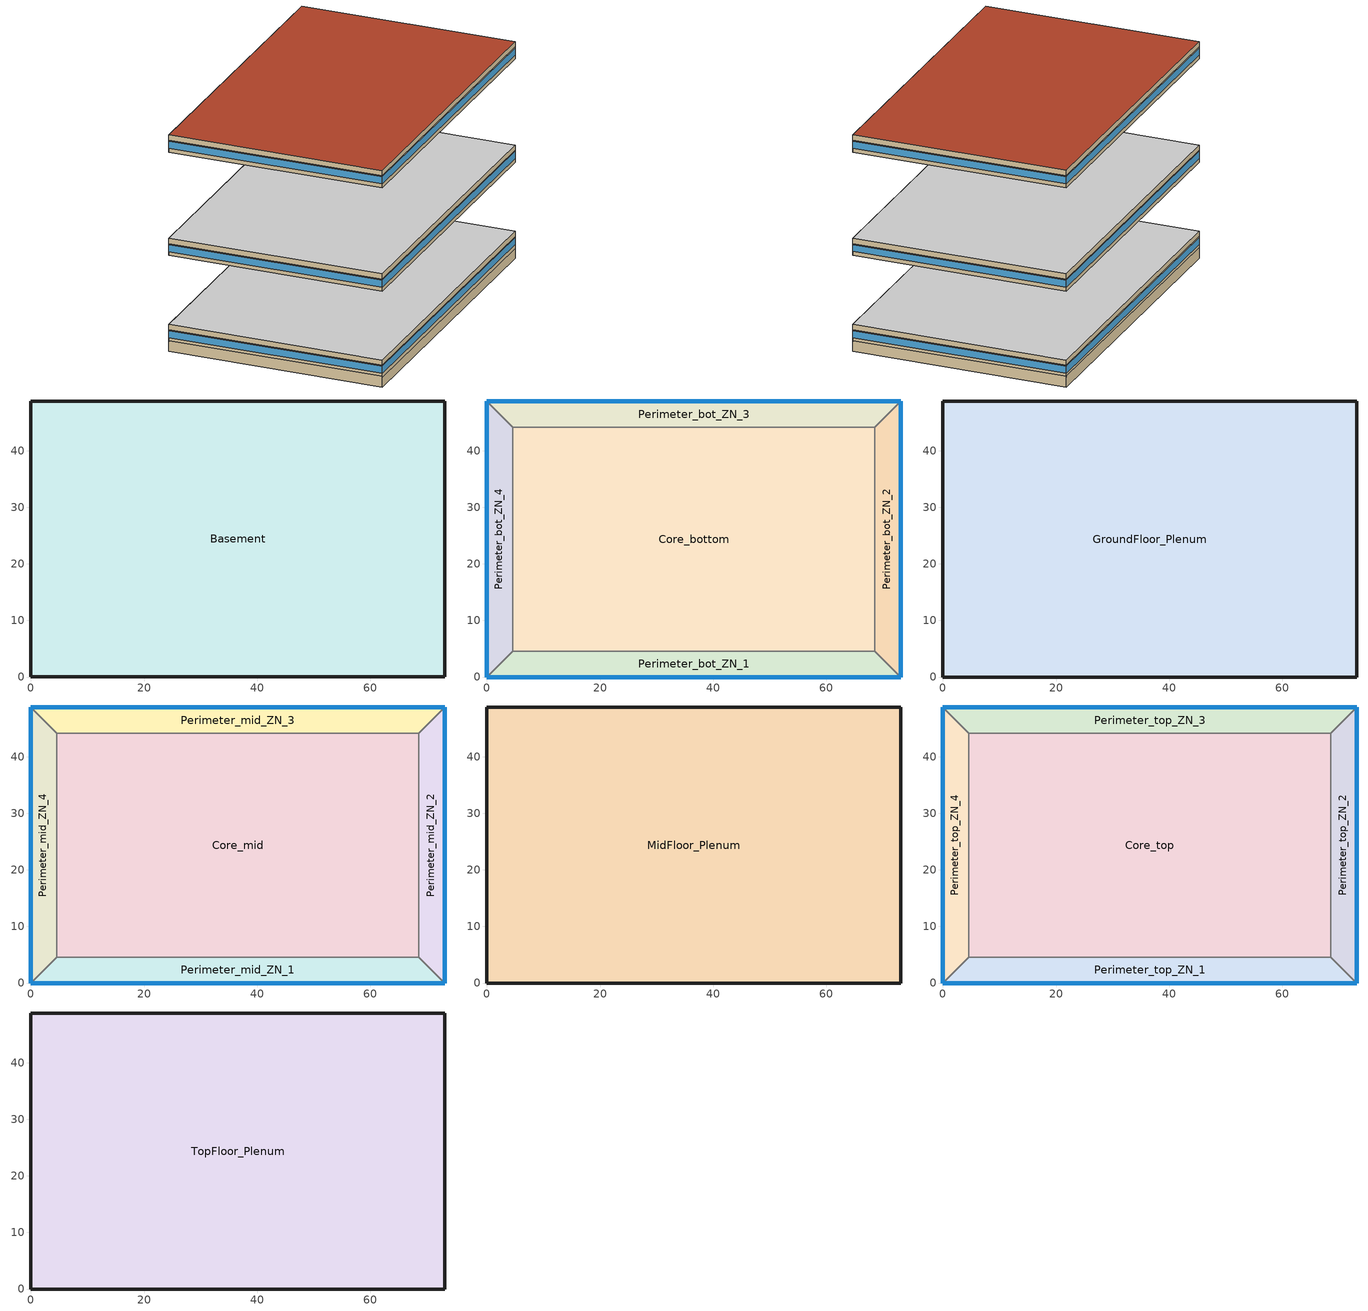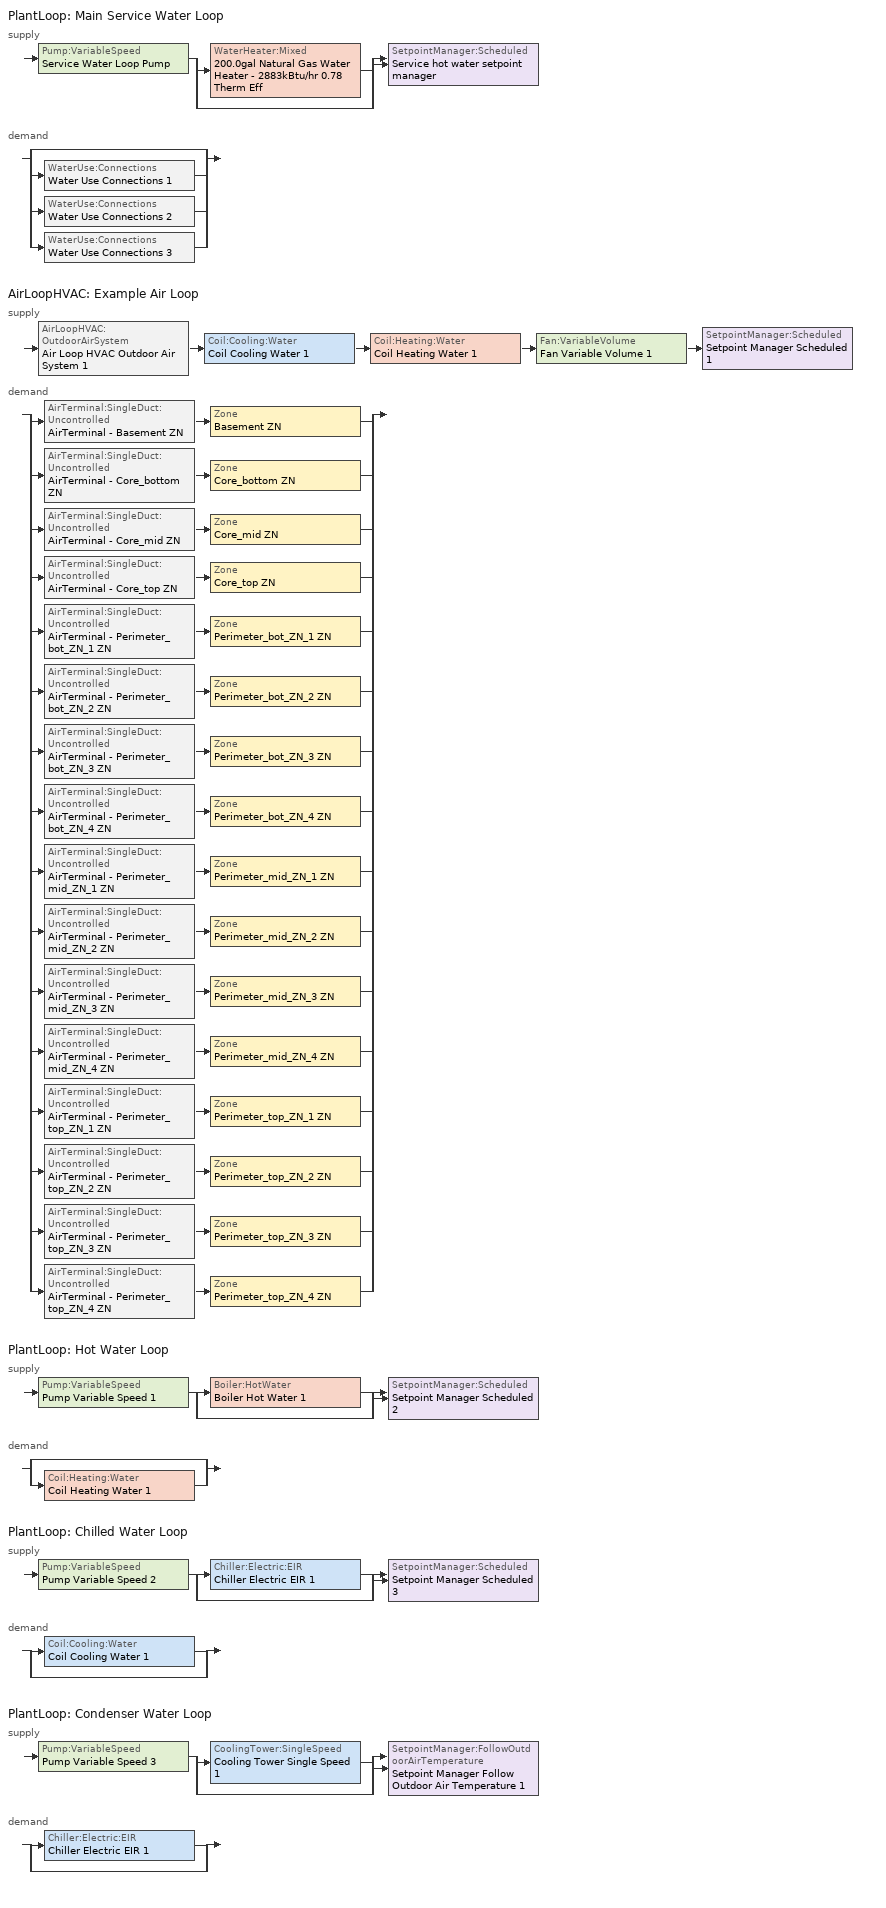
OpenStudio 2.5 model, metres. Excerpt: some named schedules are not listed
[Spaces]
Basement
 floor ground: 73.11,48.78 73.11,0.04 0,0.04 0,48.78 z-2.24
 wall ground: 0,0.04 73.11,0.04 73.11,48.78 0,48.78 0,0.04 z-2.24:0.2
Perimeter_bot_ZN_3
 floor to Basement: 73.11,48.74 68.53,44.16 4.57,44.16 0,48.74 z0
 wall outside: 73.11,48.74 0,48.74 z0:2.74
 wall to Perimeter_bot_ZN_4: 0,48.74 4.57,44.16 z0:2.74
 wall to Core_bottom: 4.57,44.16 68.53,44.16 z0:2.74
 wall to Perimeter_bot_ZN_2: 68.53,44.16 73.11,48.74 z0:2.74
 window (ExtWindow View Glass Tint 1): 73.11,48.74 0,48.74 z0.91:2.5
Perimeter_bot_ZN_2
 floor to Basement: 73.11,48.74 73.11,0 68.53,4.57 68.53,44.16 z0
 wall outside: 73.11,0 73.11,48.74 z0:2.74
 wall to Perimeter_bot_ZN_1: 68.53,4.57 73.11,0 z0:2.74
 wall to Core_bottom: 68.53,44.16 68.53,4.57 z0:2.74
 window (ExtWindow View Glass Tint 1): 73.11,0 73.11,48.74 z0.91:2.5
Perimeter_bot_ZN_4
 floor to Basement: 0,48.74 4.57,44.16 4.57,4.57 0,0 z0
 wall outside: 0,48.74 0,0 z0:2.74
 wall to Perimeter_bot_ZN_1: 0,0 4.57,4.57 z0:2.74
 wall to Core_bottom: 4.57,4.57 4.57,44.16 z0:2.74
 window (ExtWindow View Glass Tint 1): 0,48.74 0,0 z0.91:2.5
Core_bottom
 floor to Basement: 68.53,44.16 68.53,4.57 4.57,4.57 4.57,44.16 z0
 wall to Perimeter_bot_ZN_1: 4.57,4.57 68.53,4.57 z0:2.74
Perimeter_bot_ZN_1
 floor to Basement: 68.53,4.57 73.11,0 0,0 4.57,4.57 z0
 wall outside: 0,0 73.11,0 z0:2.74
 window (ExtWindow View Glass Tint 1): 0,0 73.11,0 z0.91:2.5
GroundFloor_Plenum
 floor to Perimeter_bot_ZN_1: 68.53,4.57 73.11,0 0,0 4.57,4.57 z2.74
 floor to Perimeter_bot_ZN_3: 73.11,48.74 68.53,44.16 4.57,44.16 0,48.74 z2.74
 floor to Core_bottom: 68.53,44.16 68.53,4.57 4.57,4.57 4.57,44.16 z2.74
 floor to Perimeter_bot_ZN_2: 73.11,48.74 73.11,0 68.53,4.57 68.53,44.16 z2.74
 floor to Perimeter_bot_ZN_4: 0,48.74 4.57,44.16 4.57,4.57 0,0 z2.74
 wall outside: 73.11,0 73.11,48.74 0,48.74 0,0 73.11,0 z2.74:3.96
 ceiling adiabatic (Floor Adiabatic construction): 73.11,0 73.11,48.74 0,48.74 0,0 z3.96
Core_mid
 floor adiabatic (Floor Adiabatic construction): 68.53,44.16 68.53,4.57 4.57,4.57 4.57,44.16 z19.82
 wall to Perimeter_mid_ZN_3: 68.53,44.16 4.57,44.16 z19.82:22.56
 wall to Perimeter_mid_ZN_1: 4.57,4.57 68.53,4.57 z19.82:22.56
 wall to Perimeter_mid_ZN_2: 68.53,4.57 68.53,44.16 z19.82:22.56
 wall to Perimeter_mid_ZN_4: 4.57,44.16 4.57,4.57 z19.82:22.56
Perimeter_mid_ZN_2
 floor adiabatic (Floor Adiabatic construction): 73.11,48.74 73.11,0 68.53,4.57 68.53,44.16 z19.82
 wall outside: 73.11,0 73.11,48.74 z19.82:22.56
 wall to Perimeter_mid_ZN_3: 73.11,48.74 68.53,44.16 z19.82:22.56
 wall to Perimeter_mid_ZN_1: 68.53,4.57 73.11,0 z19.82:22.56
 window (ExtWindow View Glass Tint 1): 73.11,0 73.11,48.74 z20.73:22.32
Perimeter_mid_ZN_3
 floor adiabatic (Floor Adiabatic construction): 73.11,48.74 68.53,44.16 4.57,44.16 0,48.74 z19.82
 wall outside: 73.11,48.74 0,48.74 z19.82:22.56
 wall to Perimeter_mid_ZN_4: 0,48.74 4.57,44.16 z19.82:22.56
 window (ExtWindow View Glass Tint 1): 73.11,48.74 0,48.74 z20.73:22.32
Perimeter_mid_ZN_1
 floor adiabatic (Floor Adiabatic construction): 68.53,4.57 73.11,0 0,0 4.57,4.57 z19.82
 wall outside: 0,0 73.11,0 z19.82:22.56
 wall to Perimeter_mid_ZN_4: 4.57,4.57 0,0 z19.82:22.56
 window (ExtWindow View Glass Tint 1): 0,0 73.11,0 z20.73:22.32
Perimeter_mid_ZN_4
 floor adiabatic (Floor Adiabatic construction): 0,48.74 4.57,44.16 4.57,4.57 0,0 z19.82
 wall outside: 0,48.74 0,0 z19.82:22.56
 window (ExtWindow View Glass Tint 1): 0,48.74 0,0 z20.73:22.32
MidFloor_Plenum
 floor to Perimeter_mid_ZN_1: 68.53,4.57 73.11,0 0,0 4.57,4.57 z22.56
 floor to Perimeter_mid_ZN_3: 73.11,48.74 68.53,44.16 4.57,44.16 0,48.74 z22.56
 floor to Perimeter_mid_ZN_2: 73.11,48.74 73.11,0 68.53,4.57 68.53,44.16 z22.56
 floor to Core_mid: 68.53,44.16 68.53,4.57 4.57,4.57 4.57,44.16 z22.56
 floor to Perimeter_mid_ZN_4: 0,48.74 4.57,44.16 4.57,4.57 0,0 z22.56
 wall outside: 0,48.74 0,0 73.11,0 73.11,48.74 0,48.74 z22.56:23.78
 ceiling adiabatic (Floor Adiabatic construction): 73.11,0 73.11,48.74 0,48.74 0,0 z23.78
Perimeter_top_ZN_2
 floor adiabatic (Floor Adiabatic construction): 73.11,48.74 73.11,0 68.53,4.57 68.53,44.16 z43.6
 wall outside: 73.11,0 73.11,48.74 z43.6:46.34
 wall to Perimeter_top_ZN_3: 73.11,48.74 68.53,44.16 z43.6:46.34
 wall to Core_top: 68.53,44.16 68.53,4.57 z43.6:46.34
 wall to Perimeter_top_ZN_1: 68.53,4.57 73.11,0 z43.6:46.34
 window (ExtWindow View Glass Tint 1): 73.11,0 73.11,48.74 z44.51:46.1
Perimeter_top_ZN_4
 floor adiabatic (Floor Adiabatic construction): 0,48.74 4.57,44.16 4.57,4.57 0,0 z43.6
 wall outside: 0,48.74 0,0 z43.6:46.34
 wall to Core_top: 4.57,4.57 4.57,44.16 z43.6:46.34
 wall to Perimeter_top_ZN_1: 0,0 4.57,4.57 z43.6:46.34
 wall to Perimeter_top_ZN_3: 4.57,44.16 0,48.74 z43.6:46.34
 window (ExtWindow View Glass Tint 1): 0,48.74 0,0 z44.51:46.1
Perimeter_top_ZN_3
 floor adiabatic (Floor Adiabatic construction): 73.11,48.74 68.53,44.16 4.57,44.16 0,48.74 z43.6
 wall outside: 73.11,48.74 0,48.74 z43.6:46.34
 wall to Core_top: 4.57,44.16 68.53,44.16 z43.6:46.34
 window (ExtWindow View Glass Tint 1): 73.11,48.74 0,48.74 z44.51:46.1
Perimeter_top_ZN_1
 floor adiabatic (Floor Adiabatic construction): 68.53,4.57 73.11,0 0,0 4.57,4.57 z43.6
 wall outside: 0,0 73.11,0 z43.6:46.34
 wall to Core_top: 68.53,4.57 4.57,4.57 z43.6:46.34
 window (ExtWindow View Glass Tint 1): 0,0 73.11,0 z44.51:46.1
Core_top
 floor adiabatic (Floor Adiabatic construction): 68.53,44.16 68.53,4.57 4.57,4.57 4.57,44.16 z43.6
TopFloor_Plenum
 floor to Core_top: 68.53,44.16 68.53,4.57 4.57,4.57 4.57,44.16 z46.34
 floor to Perimeter_top_ZN_3: 73.11,48.74 68.53,44.16 4.57,44.16 0,48.74 z46.34
 floor to Perimeter_top_ZN_2: 73.11,48.74 73.11,0 68.53,4.57 68.53,44.16 z46.34
 floor to Perimeter_top_ZN_1: 68.53,4.57 73.11,0 0,0 4.57,4.57 z46.34
 floor to Perimeter_top_ZN_4: 0,48.74 4.57,44.16 4.57,4.57 0,0 z46.34
 wall outside: 73.11,0 73.11,48.74 0,48.74 0,0 73.11,0 z46.34:47.56
 roof outside: 73.11,0 73.11,48.74 0,48.74 0,0 z47.56
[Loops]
PlantLoop 'Main Service Water Loop'
 supply: Pump:VariableSpeed 'Service Water Loop Pump' > split
  | WaterHeater:Mixed '200.0gal Natural Gas Water Heater - 2883kBtu/hr 0.78 Therm Eff'
  | bypass
  join > SetpointManager:Scheduled 'Service hot water setpoint manager'
 demand: split
  | bypass
  | WaterUse:Connections 'Water Use Connections 1'
  | WaterUse:Connections 'Water Use Connections 2'
  | WaterUse:Connections 'Water Use Connections 3'
AirLoopHVAC 'Example Air Loop'
 supply: AirLoopHVAC:OutdoorAirSystem 'Air Loop HVAC Outdoor Air System 1' > Coil:Cooling:Water 'Coil Cooling Water 1' > Coil:Heating:Water 'Coil Heating Water 1' > Fan:VariableVolume 'Fan Variable Volume 1' > SetpointManager:Scheduled 'Setpoint Manager Scheduled 1'
 demand: split
  | AirTerminal:SingleDuct:Uncontrolled 'AirTerminal - Basement ZN' > Zone 'Basement ZN'
  | AirTerminal:SingleDuct:Uncontrolled 'AirTerminal - Core_bottom ZN' > Zone 'Core_bottom ZN'
  | AirTerminal:SingleDuct:Uncontrolled 'AirTerminal - Core_mid ZN' > Zone 'Core_mid ZN'
  | AirTerminal:SingleDuct:Uncontrolled 'AirTerminal - Core_top ZN' > Zone 'Core_top ZN'
  | AirTerminal:SingleDuct:Uncontrolled 'AirTerminal - Perimeter_bot_ZN_1 ZN' > Zone 'Perimeter_bot_ZN_1 ZN'
  | AirTerminal:SingleDuct:Uncontrolled 'AirTerminal - Perimeter_bot_ZN_2 ZN' > Zone 'Perimeter_bot_ZN_2 ZN'
  | AirTerminal:SingleDuct:Uncontrolled 'AirTerminal - Perimeter_bot_ZN_3 ZN' > Zone 'Perimeter_bot_ZN_3 ZN'
  | AirTerminal:SingleDuct:Uncontrolled 'AirTerminal - Perimeter_bot_ZN_4 ZN' > Zone 'Perimeter_bot_ZN_4 ZN'
  | AirTerminal:SingleDuct:Uncontrolled 'AirTerminal - Perimeter_mid_ZN_1 ZN' > Zone 'Perimeter_mid_ZN_1 ZN'
  | AirTerminal:SingleDuct:Uncontrolled 'AirTerminal - Perimeter_mid_ZN_2 ZN' > Zone 'Perimeter_mid_ZN_2 ZN'
  | AirTerminal:SingleDuct:Uncontrolled 'AirTerminal - Perimeter_mid_ZN_3 ZN' > Zone 'Perimeter_mid_ZN_3 ZN'
  | AirTerminal:SingleDuct:Uncontrolled 'AirTerminal - Perimeter_mid_ZN_4 ZN' > Zone 'Perimeter_mid_ZN_4 ZN'
  | AirTerminal:SingleDuct:Uncontrolled 'AirTerminal - Perimeter_top_ZN_1 ZN' > Zone 'Perimeter_top_ZN_1 ZN'
  | AirTerminal:SingleDuct:Uncontrolled 'AirTerminal - Perimeter_top_ZN_2 ZN' > Zone 'Perimeter_top_ZN_2 ZN'
  | AirTerminal:SingleDuct:Uncontrolled 'AirTerminal - Perimeter_top_ZN_3 ZN' > Zone 'Perimeter_top_ZN_3 ZN'
  | AirTerminal:SingleDuct:Uncontrolled 'AirTerminal - Perimeter_top_ZN_4 ZN' > Zone 'Perimeter_top_ZN_4 ZN'
PlantLoop 'Hot Water Loop'
 supply: Pump:VariableSpeed 'Pump Variable Speed 1' > split
  | Boiler:HotWater 'Boiler Hot Water 1'
  | bypass
  join > SetpointManager:Scheduled 'Setpoint Manager Scheduled 2'
 demand: split
  | bypass
  | Coil:Heating:Water 'Coil Heating Water 1'
PlantLoop 'Chilled Water Loop'
 supply: Pump:VariableSpeed 'Pump Variable Speed 2' > split
  | Chiller:Electric:EIR 'Chiller Electric EIR 1'
  | bypass
  join > SetpointManager:Scheduled 'Setpoint Manager Scheduled 3'
 demand: split
  | Coil:Cooling:Water 'Coil Cooling Water 1'
  | bypass
PlantLoop 'Condenser Water Loop'
 supply: Pump:VariableSpeed 'Pump Variable Speed 3' > split
  | CoolingTower:SingleSpeed 'Cooling Tower Single Speed 1'
  | bypass
  join > SetpointManager:FollowOutdoorAirTemperature 'Setpoint Manager Follow Outdoor Air Temperature 1'
 demand: split
  | Chiller:Electric:EIR 'Chiller Electric EIR 1'
  | bypass
[Site]
Memphis International Ap: Latitude {deg}=35.07; Longitude {deg}=-89.98; Time Zone {hr}=-6; Elevation {m}=81; Terrain=City
[Building]
DOE Ref 1980-2004-LargeOffice-ASHRAE 169-2006-3A created: 2017-05-02 14:35:08 -0700: North Axis {deg}=0; Default Construction Set=DOE Ref 1980-2004 - Office - ASHRAE 169-2006-3A; Standards Building Type=LargeOffice
[ClimateZones]
Climate Zone Institution Name 1=ASHRAE; Climate Zone Document Name 1=ANSI/ASHRAE Standard 169; Climate Zone Document Year 1=2006; Climate Zone Value 1=3A; Climate Zone Institution Name 2=CEC; Climate Zone Document Name 2=California Climate Zone Descriptions; Climate Zone Document Year 2=1995
[Site:GroundTemperature:BuildingSurface]
19.963, 19.905, 19.939, 20.453, 22.043, 22.528, 22.672, 22.78, 22.808, 21.178, 20.28, 20.042
[Site:WaterMainsTemperature]
Calculation Method=Correlation; Annual Average Outdoor Air Temperature {C}=16.975; Maximum Difference In Monthly Average Outdoor Air Temperatures {deltaC}=24.2
[SizingPeriod:DesignDay] Barometric Pressure {Pa}=100356; Sky Clearness=0; Rain Indicator=0; Snow Indicator=0; Day of Month=21; Daylight Saving Time Indicator=0; Humidity Indicating Type=Wetbulb; Dry-Bulb Temperature Range Modifier Type=DefaultMultipliers
Name | Maximum Dry-Bulb Temperature {C} | Daily Dry-Bulb Temperature Range {deltaC} | Humidity Indicating Conditions at Maximum Dry-Bulb | Wind Speed {m/s} | Wind Direction {deg} | Month | Day Type | Solar Model Indicator | ASHRAE Taub | ASHRAE Taud
Memphis International Ap Ann Htg 99.6% Condns DB | -8.3 | 0 | -8.3 | 4.1 | 0 | 1 | WinterDesignDay | ASHRAEClearSky
Memphis International Ap Ann Clg .4% Condns DB=>MWB | 35.6 | 9.2 | 25.2 | 3.8 | 240 | 7 | SummerDesignDay | ASHRAETau | 0.512 | 1.892
[Material:NoMass] Thermal Absorptance=0.9; Solar Absorptance=0.7
Name | Roughness | Thermal Resistance {m2-K/W} | Visible Absorptance
CP02 CARPET PAD | VeryRough | 0.21648 | 0.8
Nonres_Floor_Insulation | MediumSmooth | 2.88292 | 0.7
Typical Insulation R-1.06 | Smooth | 0.18664 | 0.7
Typical Carpet Pad | Smooth | 0.21648 | 0.8
Typical Insulation R-12.77 | Smooth | 2.24922 | 0.7
Typical Insulation R-5.44 | Smooth | 0.958542 | 0.7
Typical Insulation | Smooth | 0.0282222 | 0.7
[Material]
Name | Roughness | Thickness {m} | Conductivity {W/m-K} | Density {kg/m3} | Specific Heat {J/kg-K} | Thermal Absorptance | Solar Absorptance | Visible Absorptance
100mm Normalweight concrete floor | MediumSmooth | 0.1016 | 2.31 | 2322 | 832
G01 13mm gypsum board | Smooth | 0.0127 | 0.16 | 800 | 1090 | 0.9 | 0.7 | 0.5
4 in. Normalweight Concrete Floor | MediumRough | 0.1016 | 2.31 | 2322 | 832 | 0.9 | 0.7 | 0.7
1IN Stucco | Smooth | 0.0253 | 0.6918 | 1858 | 837 | 0.9 | 0.7 | 0.92
8IN CONCRETE HW RefBldg | Rough | 0.2032 | 1.311 | 2240 | 836.8 | 0.9 | 0.7 | 0.7
1/2IN Gypsum | Smooth | 0.0127 | 0.16 | 784.9 | 830 | 0.9 | 0.4 | 0.4
Roof Membrane | VeryRough | 0.0095 | 0.16 | 1121.29 | 1460 | 0.9 | 0.77 | 0.7
Metal Roof Surface; F08 Metal surface | Smooth | 0.0008 | 45.28 | 7824 | 500 | 0.9 | 0.7 | 0.7
HW CONCRETE | Rough | 0.1016 | 1.31125 | 2240 | 837.36 | 0.9 | 0.7 | 0.7
8 in. Concrete Block Basement Wall | MediumRough | 0.2032 | 1.326 | 1842 | 912 | 0.9 | 0.7 | 0.7
G05 25mm wood | MediumSmooth | 0.0254 | 0.15 | 608 | 1630 | 0.9 | 0.5 | 0.5
Std Wood 6inch | MediumSmooth | 0.15 | 0.12 | 540 | 1210 | 0.9 | 0.7 | 0.7
[Construction]
Floor Adiabatic construction: CP02 CARPET PAD, 100mm Normalweight concrete floor, Nonres_Floor_Insulation
Typical Insulated Exterior Mass Floor: Typical Insulation R-1.06, 4 in. Normalweight Concrete Floor, Typical Carpet Pad
Typical Insulated Exterior Mass Wall R-3.45: 1IN Stucco, 8IN CONCRETE HW RefBldg, Typical Insulation R-1.06, 1/2IN Gypsum
Typical IEAD Roof R-13.89: Roof Membrane, Typical Insulation R-12.77, Metal Roof Surface
Typical Interior Floor: 100mm Normalweight concrete floor, CP02 CARPET PAD
Typical Interior Wall: G01 13mm gypsum board, G01 13mm gypsum board
Typical Interior Ceiling: CP02 CARPET PAD, 100mm Normalweight concrete floor
ext-slab-mass: HW CONCRETE, CP02 CARPET PAD
Typical Insulated Basement Mass Wall R-6.99: Typical Insulation R-5.44, 8 in. Concrete Block Basement Wall
U 0.72 SHGC 0.25 Simple Glazing Window: U 0.72 SHGC 0.25 Simple Glazing
Typical Insulated Metal Door: F08 Metal surface, Typical Insulation
Typical Overhead Door: Typical Insulation
Typical Interior Window: Clear 3mm
Typical Interior Door; Typical Interior Partition: G05 25mm wood
InteriorFurnishings: Std Wood 6inch
ExtWindow View Glass Tint 1: View Glass Clear Tint 1
ExtWindow View Glass Tint 3: View Glass Clear Tint 3
[DefaultConstructionSet]
DOE Ref 1980-2004 - Office - ASHRAE 169-2006-3A: Default Exterior Surface Constructions=Default Surface Constructions 1; Default Interior Surface Constructions=Default Surface Constructions 2; Default Ground Contact Surface Constructions=Default Surface Constructions 3; Default Exterior SubSurface Constructions=Default Sub Surface Constructions 1; Default Interior SubSurface Constructions=Default Sub Surface Constructions 2; Interior Partition Construction=Typical Interior Partition
[DefaultSurfaceConstructions]
Name | Floor Construction | Wall Construction | Roof Ceiling Construction
Default Surface Constructions 1 | Typical Insulated Exterior Mass Floor | Typical Insulated Exterior Mass Wall R-3.45 | Typical IEAD Roof R-13.89
Default Surface Constructions 2 | Typical Interior Floor | Typical Interior Wall | Typical Interior Ceiling
Default Surface Constructions 3 | ext-slab-mass | Typical Insulated Basement Mass Wall R-6.99
[DefaultSubSurfaceConstructions]
Name | Fixed Window Construction | Operable Window Construction | Door Construction | Overhead Door Construction | Tubular Daylight Dome Construction | Tubular Daylight Diffuser Construction
Default Sub Surface Constructions 1 | U 0.72 SHGC 0.25 Simple Glazing Window | U 0.72 SHGC 0.25 Simple Glazing Window | Typical Insulated Metal Door | Typical Overhead Door | Typical Interior Window | Typical Interior Window
Default Sub Surface Constructions 2 | Typical Interior Window | Typical Interior Window | Typical Interior Door
[WindowMaterial:SimpleGlazingSystem]
Name | U-Factor {W/m2-K} | Solar Heat Gain Coefficient | Visible Transmittance
U 0.72 SHGC 0.25 Simple Glazing | 4.08835 | 0.25 | 0.13
View Glass Clear Tint 1 | 1.646696 | 0.41 | 0.58
View Glass Clear Tint 3 | 1.646696 | 0.11 | 0.06
[WindowMaterial:Glazing]
Clear 3mm: Optical Data Type=SpectralAverage; Thickness {m}=0.003; Solar Transmittance at Normal Incidence=0.837; Front Side Solar Reflectance at Normal Incidence=0.075; Back Side Solar Reflectance at Normal Incidence=0.075; Visible Transmittance at Normal Incidence=0.898; Front Side Visible Reflectance at Normal Incidence=0.081; Back Side Visible Reflectance at Normal Incidence=0.081; Infrared Transmittance at Normal Incidence=0; Front Side Infrared Hemispherical Emissivity=0.84; Back Side Infrared Hemispherical Emissivity=0.84; Conductivity {W/m-K}=0.9; Dirt Correction Factor for Solar and Visible Transmittance=1; Solar Diffusing=No
[Space]
Name | Space Type | Building Story | Thermal Zone | Part of Total Floor Area
Perimeter_bot_ZN_2 | Office WholeBuilding - Lg Office | Building Story 2 | Perimeter_bot_ZN_2 ZN | Yes
Perimeter_mid_ZN_3 | Office WholeBuilding - Lg Office | Building Story 3 | Perimeter_mid_ZN_3 ZN | Yes
Perimeter_top_ZN_2 | Office WholeBuilding - Lg Office | Building Story 4 | Perimeter_top_ZN_2 ZN | Yes
Core_mid | Office WholeBuilding - Lg Office | Building Story 3 | Core_mid ZN | Yes
Perimeter_bot_ZN_1 | Office WholeBuilding - Lg Office | Building Story 2 | Perimeter_bot_ZN_1 ZN | Yes
Perimeter_bot_ZN_3 | Office WholeBuilding - Lg Office | Building Story 2 | Perimeter_bot_ZN_3 ZN | Yes
Core_bottom | Office WholeBuilding - Lg Office | Building Story 2 | Core_bottom ZN | Yes
Perimeter_top_ZN_4 | Office WholeBuilding - Lg Office | Building Story 4 | Perimeter_top_ZN_4 ZN | Yes
Perimeter_bot_ZN_4 | Office WholeBuilding - Lg Office | Building Story 2 | Perimeter_bot_ZN_4 ZN | Yes
GroundFloor_Plenum |  |  | GroundFloor_Plenum ZN | No
Perimeter_mid_ZN_2 | Office WholeBuilding - Lg Office | Building Story 3 | Perimeter_mid_ZN_2 ZN | Yes
Core_top | Office WholeBuilding - Lg Office | Building Story 4 | Core_top ZN | Yes
Basement | Office WholeBuilding - Lg Office | Building Story 1 | Basement ZN | Yes
Perimeter_top_ZN_3 | Office WholeBuilding - Lg Office | Building Story 4 | Perimeter_top_ZN_3 ZN | Yes
Perimeter_top_ZN_1 | Office WholeBuilding - Lg Office | Building Story 4 | Perimeter_top_ZN_1 ZN | Yes
Perimeter_mid_ZN_1 | Office WholeBuilding - Lg Office | Building Story 3 | Perimeter_mid_ZN_1 ZN | Yes
TopFloor_Plenum |  |  | TopFloor_Plenum ZN | No
MidFloor_Plenum |  |  | MidFloor_Plenum ZN | No
Perimeter_mid_ZN_4 | Office WholeBuilding - Lg Office | Building Story 3 | Perimeter_mid_ZN_4 ZN | Yes
[SpaceType]
Office WholeBuilding - Lg Office: Default Schedule Set=Office WholeBuilding - Lg Office Schedule Set; Design Specification Outdoor Air Object=Office WholeBuilding - Lg Office Ventilation; Standards Building Type=Office; Standards Space Type=WholeBuilding - Lg Office
[People:Definition]
Office WholeBuilding - Lg Office People Definition: Number of People Calculation Method=People/Area; People per Space Floor Area {person/m2}=0.0538196; Fraction Radiant=0.3
[People]
Office WholeBuilding - Lg Office People: People Definition=Office WholeBuilding - Lg Office People Definition; Space or SpaceType=Office WholeBuilding - Lg Office; Work Efficiency Schedule=Work Efficiency Schedule; Clothing Insulation Schedule=Clothing Schedule; Air Velocity Schedule=Air Velocity Schedule
[Lights:Definition]
Office WholeBuilding - Lg Office Lights Definition: Design Level Calculation Method=Watts/Area; Watts per Space Floor Area {W/m2}=16.1459; Fraction Radiant=0.7; Fraction Visible=0.2
[Lights]
Office WholeBuilding - Lg Office Lights: Lights Definition=Office WholeBuilding - Lg Office Lights Definition; Space or SpaceType=Office WholeBuilding - Lg Office
[ElectricEquipment:Definition]
Office WholeBuilding - Lg Office Elec Equip Definition: Design Level Calculation Method=Watts/Area; Watts per Space Floor Area {W/m2}=10.7639; Fraction Radiant=0.5
[ElectricEquipment]
Office WholeBuilding - Lg Office Elec Equip: Electric Equipment Definition=Office WholeBuilding - Lg Office Elec Equip Definition; Space or SpaceType=Office WholeBuilding - Lg Office
[DesignSpecification:OutdoorAir]
Office WholeBuilding - Lg Office Ventilation: Outdoor Air Method=Sum; Outdoor Air Flow per Person {m3/s-person}=0.00943895
[SpaceInfiltration:DesignFlowRate]
Office WholeBuilding - Lg Office Infiltration: Space or SpaceType=Office WholeBuilding - Lg Office; Design Flow Rate Calculation Method=Flow/ExteriorArea; Flow per Exterior Surface Area {m3/s-m2}=0.00113386
[DefaultScheduleSet]
Office WholeBuilding - Lg Office Schedule Set: Number of People Schedule=Large Office Bldg Occ; People Activity Level Schedule=Large Office Activity; Lighting Schedule=Large Office Bldg Light; Electric Equipment Schedule=Large Office Bldg Equip; Infiltration Schedule=Large Office Infil Quarter On
[ThermostatSetpoint:DualSetpoint] Heating Setpoint Temperature Schedule=Large Office HtgSetp; Cooling Setpoint Temperature Schedule=Large Office ClgSetp
Office WholeBuilding - Lg Office Thermostat 1; Office WholeBuilding - Lg Office Thermostat 2; Office WholeBuilding - Lg Office Thermostat 3; Office WholeBuilding - Lg Office Thermostat 4; Office WholeBuilding - Lg Office Thermostat 5; Office WholeBuilding - Lg Office Thermostat 6; Office WholeBuilding - Lg Office Thermostat 7; Office WholeBuilding - Lg Office Thermostat 8; Office WholeBuilding - Lg Office Thermostat 9; Office WholeBuilding - Lg Office Thermostat 10; Office WholeBuilding - Lg Office Thermostat 11; Office WholeBuilding - Lg Office Thermostat 12; Office WholeBuilding - Lg Office Thermostat 13; Office WholeBuilding - Lg Office Thermostat 14; Office WholeBuilding - Lg Office Thermostat 15; Office WholeBuilding - Lg Office Thermostat 16
[InternalMass:Definition]
Internal Mass Definition 1: Construction=InteriorFurnishings; Design Level Calculation Method=SurfaceArea/Area; Surface Area per Space Floor Area=2
[InternalMass] Internal Mass Definition=Internal Mass Definition 1
Name | Space or SpaceType
Perimeter_bot_ZN_1 Mass | Perimeter_bot_ZN_1
Perimeter_bot_ZN_2 Mass | Perimeter_bot_ZN_2
Perimeter_bot_ZN_3 Mass | Perimeter_bot_ZN_3
Perimeter_bot_ZN_4 Mass | Perimeter_bot_ZN_4
Core_bottom Mass | Core_bottom
Perimeter_mid_ZN_1 Mass | Perimeter_mid_ZN_1
Perimeter_mid_ZN_2 Mass | Perimeter_mid_ZN_2
Perimeter_mid_ZN_3 Mass | Perimeter_mid_ZN_3
Perimeter_mid_ZN_4 Mass | Perimeter_mid_ZN_4
Core_mid Mass | Core_mid
Perimeter_top_ZN_1 Mass | Perimeter_top_ZN_1
Perimeter_top_ZN_2 Mass | Perimeter_top_ZN_2
Perimeter_top_ZN_3 Mass | Perimeter_top_ZN_3
Perimeter_top_ZN_4 Mass | Perimeter_top_ZN_4
Core_top Mass | Core_top
Basement Mass | Basement
[ThermalZone] Use Ideal Air Loads=No
Name | Thermostat | Multiplier
Perimeter_top_ZN_3 ZN | Office WholeBuilding - Lg Office Thermostat 1
Perimeter_bot_ZN_3 ZN | Office WholeBuilding - Lg Office Thermostat 2
Perimeter_mid_ZN_2 ZN | Office WholeBuilding - Lg Office Thermostat 3 | 10
Perimeter_bot_ZN_1 ZN | Office WholeBuilding - Lg Office Thermostat 4
Core_bottom ZN | Office WholeBuilding - Lg Office Thermostat 5
GroundFloor_Plenum ZN; TopFloor_Plenum ZN
Perimeter_bot_ZN_2 ZN | Office WholeBuilding - Lg Office Thermostat 6
Perimeter_bot_ZN_4 ZN | Office WholeBuilding - Lg Office Thermostat 7
Perimeter_top_ZN_2 ZN | Office WholeBuilding - Lg Office Thermostat 8
Core_mid ZN | Office WholeBuilding - Lg Office Thermostat 9 | 10
Perimeter_top_ZN_4 ZN | Office WholeBuilding - Lg Office Thermostat 10
Perimeter_mid_ZN_4 ZN | Office WholeBuilding - Lg Office Thermostat 11 | 10
Perimeter_mid_ZN_1 ZN | Office WholeBuilding - Lg Office Thermostat 12 | 10
Basement ZN | Office WholeBuilding - Lg Office Thermostat 13
Perimeter_mid_ZN_3 ZN | Office WholeBuilding - Lg Office Thermostat 14 | 10
Core_top ZN | Office WholeBuilding - Lg Office Thermostat 15
MidFloor_Plenum ZN |  | 10
Perimeter_top_ZN_1 ZN | Office WholeBuilding - Lg Office Thermostat 16
[Sizing:Zone] Zone Cooling Design Supply Air Temperature Input Method=SupplyAirTemperature; Zone Cooling Design Supply Air Temperature Difference {deltaC}=11.11; Zone Heating Design Supply Air Temperature Input Method=SupplyAirTemperature; Zone Heating Design Supply Air Temperature {C}=40; Zone Heating Design Supply Air Temperature Difference {deltaC}=11.11; Zone Cooling Design Supply Air Humidity Ratio {kg-H2O/kg-air}=0.0085; Zone Heating Design Supply Air Humidity Ratio {kg-H2O/kg-air}=0.008; Heating Design Air Flow Method=DesignDay; Dedicated Outdoor Air System Control Strategy=NeutralSupplyAir
Name | Zone Cooling Design Supply Air Temperature {C} | Cooling Design Air Flow Method | Account for Dedicated Outdoor Air System | Dedicated Outdoor Air Low Setpoint Temperature for Design {C} | Dedicated Outdoor Air High Setpoint Temperature for Design {C}
Perimeter_top_ZN_3 ZN; Perimeter_bot_ZN_3 ZN; Perimeter_mid_ZN_2 ZN; Perimeter_bot_ZN_1 ZN; Core_bottom ZN; Perimeter_bot_ZN_2 ZN; Perimeter_bot_ZN_4 ZN; Perimeter_top_ZN_2 ZN; Core_mid ZN; Perimeter_top_ZN_4 ZN; Perimeter_mid_ZN_4 ZN; Perimeter_mid_ZN_1 ZN; Basement ZN; Perimeter_mid_ZN_3 ZN; Core_top ZN; Perimeter_top_ZN_1 ZN | 12.8 | DesignDayWithLimit | Yes | 15.5556 | 18.3333
GroundFloor_Plenum ZN; TopFloor_Plenum ZN; MidFloor_Plenum ZN | 14 | DesignDay | No | autosize | autosize
[Zone equipment]
Perimeter_top_ZN_3 ZN: AirTerminal - Perimeter_top_ZN_3 ZN
Perimeter_bot_ZN_3 ZN: AirTerminal - Perimeter_bot_ZN_3 ZN
Perimeter_mid_ZN_2 ZN: AirTerminal - Perimeter_mid_ZN_2 ZN
Perimeter_bot_ZN_1 ZN: AirTerminal - Perimeter_bot_ZN_1 ZN
Core_bottom ZN: AirTerminal - Core_bottom ZN
Perimeter_bot_ZN_2 ZN: AirTerminal - Perimeter_bot_ZN_2 ZN
Perimeter_bot_ZN_4 ZN: AirTerminal - Perimeter_bot_ZN_4 ZN
Perimeter_top_ZN_2 ZN: AirTerminal - Perimeter_top_ZN_2 ZN
Core_mid ZN: AirTerminal - Core_mid ZN
Perimeter_top_ZN_4 ZN: AirTerminal - Perimeter_top_ZN_4 ZN
Perimeter_mid_ZN_4 ZN: AirTerminal - Perimeter_mid_ZN_4 ZN
Perimeter_mid_ZN_1 ZN: AirTerminal - Perimeter_mid_ZN_1 ZN
Basement ZN: AirTerminal - Basement ZN
Perimeter_mid_ZN_3 ZN: AirTerminal - Perimeter_mid_ZN_3 ZN
Core_top ZN: AirTerminal - Core_top ZN
Perimeter_top_ZN_1 ZN: AirTerminal - Perimeter_top_ZN_1 ZN
[PlantLoop] Glycol Concentration=0; Plant Loop Volume {m3}=Autocalculate; Load Distribution Scheme=Optimal
Main Service Water Loop: Maximum Loop Temperature {C}=60; Minimum Loop Temperature {C}=10
Hot Water Loop: Fluid Type=Water
Chilled Water Loop; Condenser Water Loop: 
[Sizing:Plant] Sizing Option=NonCoincident; Zone Timesteps in Averaging Window=1; Coincident Sizing Factor Mode=None
Name | Loop Type | Design Loop Exit Temperature {C} | Loop Design Temperature Difference {deltaC}
Main Service Water Loop | Heating | 60 | 5
Hot Water Loop | Heating | 82 | 11
Chilled Water Loop | Cooling | 7.22 | 6.67
Condenser Water Loop | Condenser | 29.4 | 5.6
[SetpointManager:Scheduled] Control Variable=Temperature
Name | Schedule
Service hot water setpoint manager | Service Water Loop Temp - 140F
Setpoint Manager Scheduled 1 | Deck_Temperature
Setpoint Manager Scheduled 2 | Hot_Water_Temperature
Setpoint Manager Scheduled 3 | Chilled_Water_Temperature
[Pump:VariableSpeed] Pump Control Type=Intermittent; Skin Loss Radiative Fraction=0.5; Design Power Sizing Method=PowerPerFlowPerPressure; Design Electric Power per Unit Flow Rate {W/(m3/s)}=348701.1; Design Shaft Power per Unit Flow Rate per Unit Head {W-s/m3-Pa}=1.28205; Design Minimum Flow Rate Fraction=0
Name | Rated Pump Head {Pa} | Motor Efficiency
Service Water Loop Pump | 179352 | 0.825
Pump Variable Speed 1; Pump Variable Speed 2; Pump Variable Speed 3
[WaterHeater:Mixed]
200.0gal Natural Gas Water Heater - 2883kBtu/hr 0.78 Therm Eff: Tank Volume {m3}=0.757082; Setpoint Temperature Schedule=Service Water Loop Temp - 140F; Deadband Temperature Difference {deltaC}=2; Maximum Temperature Limit {C}=82.2222; Heater Control Type=Cycle; Heater Maximum Capacity {W}=845000; Heater Fuel Type=NaturalGas; Heater Thermal Efficiency=0.78; Off Cycle Parasitic Fuel Consumption Rate {W}=19.9992; Off Cycle Parasitic Fuel Type=NaturalGas; Off Cycle Parasitic Heat Fraction to Tank=0.8; On Cycle Parasitic Fuel Consumption Rate {W}=19.9992; On Cycle Parasitic Fuel Type=NaturalGas; On Cycle Parasitic Heat Fraction to Tank=0; Ambient Temperature Indicator=Schedule; Ambient Temperature Schedule=Water Heater Ambient Temp Schedule - 70F; Off Cycle Loss Coefficient to Ambient Temperature {W/K}=5.99799; On Cycle Loss Coefficient to Ambient Temperature {W/K}=5.99799; Use Side Effectiveness=1; Source Side Effectiveness=1; Use Side Design Flow Rate {m3/s}=autosize; Source Side Design Flow Rate {m3/s}=autosize; Indirect Water Heating Recovery Time {hr}=1.5; Source Side Flow Control Mode=IndirectHeatPrimarySetpoint
[WaterUse:Connections]
Name | Water Use Equipment Name 1
Water Use Connections 1 | Core_bottom Service Water Use 0.36gal/min
Water Use Connections 2 | Core_mid Service Water Use 0.36gal/min
Water Use Connections 3 | Core_top Service Water Use 0.36gal/min
[WaterUse:Equipment:Definition] Peak Flow Rate {m3/s}=2.2397e-05
Name | Target Temperature Schedule | Sensible Fraction Schedule | Latent Fraction Schedule
Main Service Water Use Def 0.36gal/min | Mixed Water At Faucet Temp - 140F | Fraction Sensible - 0.2 | Fraction Latent - 0.05
Main Service Water Use Def 0.36gal/min 1 | Mixed Water At Faucet Temp - 140F 1 | Fraction Sensible - 0.2 1 | Fraction Latent - 0.05 1
Main Service Water Use Def 0.36gal/min 2 | Mixed Water At Faucet Temp - 140F 2 | Fraction Sensible - 0.2 2 | Fraction Latent - 0.05 2
[WaterUse:Equipment] Flow Rate Fraction Schedule=OfficeLarge BLDG_SWH_SCH
Name | Water Use Equipment Definition | Space
Core_bottom Service Water Use 0.36gal/min | Main Service Water Use Def 0.36gal/min | Core_bottom
Core_mid Service Water Use 0.36gal/min | Main Service Water Use Def 0.36gal/min 1 | Core_mid
Core_top Service Water Use 0.36gal/min | Main Service Water Use Def 0.36gal/min 2 | Core_top
[Exterior:Lights:Definition]
Name | Design Level {W}
NonDimming Exterior Lights Def | 61595
Fuel equipment 1 Def | 244443
[Exterior:Lights]
Name | Exterior Lights Definition | Schedule | Control Option
NonDimming Exterior Lights Def | NonDimming Exterior Lights Def | Always On | AstronomicalClock
Fuel equipment 1 | Fuel equipment 1 Def | Large Office BLDG ELEVATORS | ScheduleNameOnly
[BuildingStory]
Name | Nominal Z Coordinate {m}
Building Story 1 | -2.239
Building Story 2 | 0
Building Story 3 | 19.816
Building Story 4 | 43.5952
[ShadingControl]
SwitchableGlazing View Glass Tint 1 to 3: Shading Type=SwitchableGlazing; Construction with Shading=ExtWindow View Glass Tint 3
[AirLoopHVAC]
Example Air Loop: Availability Schedule=Always On Discrete; Design Supply Air Flow Rate {m3/s}=AutoSize
[Sizing:System]
Example Air Loop: Type of Load to Size On=Sensible; Design Outdoor Air Flow Rate {m3/s}=Autosize; Minimum System Air Flow Ratio=0.3; Preheat Design Temperature {C}=7; Preheat Design Humidity Ratio {kg-H2O/kg-Air}=0.008; Precool Design Temperature {C}=12.8; Precool Design Humidity Ratio {kg-H2O/kg-Air}=0.008; Central Cooling Design Supply Air Temperature {C}=12.8; Central Heating Design Supply Air Temperature {C}=12.8; Sizing Option=NonCoincident; 100% Outdoor Air in Cooling=Yes; 100% Outdoor Air in Heating=Yes; Central Cooling Design Supply Air Humidity Ratio {kg-H2O/kg-Air}=0.0085; Central Heating Design Supply Air Humidity Ratio {kg-H2O/kg-Air}=0.008; Cooling Design Air Flow Method=DesignDay; Cooling Design Air Flow Rate {m3/s}=0; Heating Design Air Flow Method=DesignDay; Heating Design Air Flow Rate {m3/s}=0; System Outdoor Air Method=ZoneSum; Zone Maximum Outdoor Air Fraction=1; Cooling Supply Air Flow Rate Per Floor Area {m3/s-m2}=0.00996765; Cooling Fraction of Autosized Cooling Supply Air Flow Rate=1; Cooling Supply Air Flow Rate Per Unit Cooling Capacity {m3/s-W}=3.94755e-05; Heating Supply Air Flow Rate Per Floor Area {m3/s-m2}=0.00996765; Heating Fraction of Autosized Heating Supply Air Flow Rate=1; Heating Fraction of Autosized Cooling Supply Air Flow Rate=1; Heating Supply Air Flow Rate Per Unit Heating Capacity {m3/s-W}=3.15882e-05; Cooling Design Capacity Method=CoolingDesignCapacity; Cooling Design Capacity {W}=autosize; Cooling Design Capacity Per Floor Area {W/m2}=234.7; Fraction of Autosized Cooling Design Capacity=1; Heating Design Capacity Method=HeatingDesignCapacity; Heating Design Capacity {W}=autosize; Heating Design Capacity Per Floor Area {W/m2}=157; Fraction of Autosized Heating Design Capacity=1; Central Cooling Capacity Control Method=OnOff
[Fan:VariableVolume]
Fan Variable Volume 1: Availability Schedule=Always On Discrete; Fan Efficiency=0.6045; Pressure Rise {Pa}=500; Maximum Flow Rate {m3/s}=Autosize; Fan Power Minimum Flow Rate Input Method=FixedFlowRate; Fan Power Minimum Flow Fraction=0; Fan Power Minimum Air Flow Rate {m3/s}=0; Motor Efficiency=0.93; Motor In Airstream Fraction=1; Fan Power Coefficient 1=0.0407599; Fan Power Coefficient 2=0.088045; Fan Power Coefficient 3=-0.0729261; Fan Power Coefficient 4=0.94374; Fan Power Coefficient 5=0
[Coil:Heating:Water]
Coil Heating Water 1: Availability Schedule=Always On Discrete
[Coil:Cooling:Water]
Coil Cooling Water 1: Availability Schedule=Always On Discrete
[Controller:OutdoorAir]
Controller Outdoor Air 1: Minimum Outdoor Air Flow Rate {m3/s}=0; Maximum Outdoor Air Flow Rate {m3/s}=Autosize; Economizer Control Type=NoEconomizer; Economizer Control Action Type=ModulateFlow; Economizer Maximum Limit Dry-Bulb Temperature {C}=28; Economizer Maximum Limit Enthalpy {J/kg}=64000; Economizer Minimum Limit Dry-Bulb Temperature {C}=-100; Lockout Type=NoLockout; Minimum Limit Type=FixedMinimum; Controller Mechanical Ventilation=Controller Mechanical Ventilation 1; High Humidity Control=No; Heat Recovery Bypass Control Type=BypassWhenWithinEconomizerLimits
[Controller:MechanicalVentilation]
Controller Mechanical Ventilation 1: Availability Schedule=Always On Discrete; System Outdoor Air Method=ZoneSum
[AirLoopHVAC:OutdoorAirSystem]
Air Loop HVAC Outdoor Air System 1: Controller=Controller Outdoor Air 1
[Boiler:HotWater]
Boiler Hot Water 1: Efficiency Curve Temperature Evaluation Variable=LeavingBoiler; Normalized Boiler Efficiency Curve=Boiler Efficiency; Water Outlet Upper Temperature Limit {C}=99; Boiler Flow Mode=ConstantFlow; Parasitic Electric Load {W}=0; Sizing Factor=1
[Controller:WaterCoil] Minimum Actuated Flow {m3/s}=0
Name | Water Coil | Action
Controller Water Coil 1 | Coil Heating Water 1 | Normal
Controller Water Coil 2 | Coil Cooling Water 1 | Reverse
[Chiller:Electric:EIR]
Chiller Electric EIR 1: Reference Capacity {W}=Autosize; Reference COP {W/W}=5.5; Cooling Capacity Function of Temperature Curve=Curve Biquadratic 5; Electric Input to Cooling Output Ratio Function of Temperature Curve=Curve Biquadratic 6; Electric Input to Cooling Output Ratio Function of Part Load Ratio Curve=Curve Quadratic 3; Condenser Type=WaterCooled; Design Heat Recovery Water Flow Rate {m3/s}=0; Sizing Factor=1; Basin Heater Capacity {W/K}=0; Basin Heater Setpoint Temperature {C}=10
[CoolingTower:SingleSpeed]
Cooling Tower Single Speed 1: Design Water Flow Rate {m3/s}=autosize; Design Air Flow Rate {m3/s}=autosize; Fan Power at Design Air Flow Rate {W}=autosize; U-Factor Times Area Value at Design Air Flow Rate {W/K}=autosize; Air Flow Rate in Free Convection Regime {m3/s}=autosize; U-Factor Times Area Value at Free Convection Air Flow Rate {W/K}=autosize; Performance Input Method=UFactorTimesAreaAndDesignWaterFlowRate; Free Convection Capacity {W}=0; Basin Heater Capacity {W/K}=0; Evaporation Loss Mode=LossFactor; Evaporation Loss Factor {percent/K}=0.2; Drift Loss Percent {percent}=0.008; Blowdown Calculation Mode=ConcentrationRatio; Blowdown Concentration Ratio=3; Capacity Control=FanCycling; Number of Cells=1; Cell Control=MinimalCell; Cell Minimum  Water Flow Rate Fraction=0.33; Cell Maximum Water Flow Rate Fraction=2.5; Sizing Factor=1; Free Convection Air Flow Rate Sizing Factor=0.1; Free Convection U-Factor Times Area Value Sizing Factor=0.1; Heat Rejection Capacity and Nominal Capacity Sizing Ratio=1.25; Free Convection Nominal Capacity Sizing Factor=0.1; Design Inlet Air Dry-Bulb Temperature {C}=35; Design Inlet Air Wet-Bulb Temperature {C}=25.6; Design Approach Temperature {deltaC}=autosize; Design Range Temperature {deltaC}=autosize
[SetpointManager:FollowOutdoorAirTemperature]
Setpoint Manager Follow Outdoor Air Temperature 1: Control Variable=Temperature; Reference Temperature Type=OutdoorAirWetBulb; Offset Temperature Difference {deltaC}=1.5; Maximum Setpoint Temperature {C}=80; Minimum Setpoint Temperature {C}=6
[AirTerminal:SingleDuct:Uncontrolled] Availability Schedule=Always On Discrete; Maximum Air Flow Rate {m3/s}=AutoSize
AirTerminal - Basement ZN; AirTerminal - Core_bottom ZN; AirTerminal - Core_mid ZN; AirTerminal - Core_top ZN; AirTerminal - Perimeter_bot_ZN_1 ZN; AirTerminal - Perimeter_bot_ZN_2 ZN; AirTerminal - Perimeter_bot_ZN_3 ZN; AirTerminal - Perimeter_bot_ZN_4 ZN; AirTerminal - Perimeter_mid_ZN_1 ZN; AirTerminal - Perimeter_mid_ZN_2 ZN; AirTerminal - Perimeter_mid_ZN_3 ZN; AirTerminal - Perimeter_mid_ZN_4 ZN; AirTerminal - Perimeter_top_ZN_1 ZN; AirTerminal - Perimeter_top_ZN_2 ZN; AirTerminal - Perimeter_top_ZN_3 ZN; AirTerminal - Perimeter_top_ZN_4 ZN
[Schedule:Ruleset]
Name | Default Day Schedule | Summer Design Day Schedule | Winter Design Day Schedule
Clothing Schedule | Clothing Schedule Default Winter Clothes
Air Velocity Schedule | Air Velocity Schedule Default
Work Efficiency Schedule | Work Efficiency Schedule Default
Large Office Bldg Occ | Large Office Bldg Occ Default | Large Office Bldg Occ Summer Design Day | Large Office Bldg Occ Winter Design Day
Large Office Activity | Large Office Activity Default | Large Office Activity Summer Design Day | Large Office Activity Winter Design Day
Large Office Bldg Light | Large Office Bldg Light Default | Large Office Bldg Light Summer Design Day | Large Office Bldg Light Winter Design Day
Large Office Bldg Equip | Large Office Bldg Equip Default | Large Office Bldg Equip Summer Design Day | Large Office Bldg Equip Winter Design Day
Large Office Infil Quarter On | Large Office Infil Quarter On Default | Large Office Infil Quarter On Summer Design Day | Large Office Infil Quarter On Winter Design Day
Large Office HtgSetp | Large Office HtgSetp Default | Large Office HtgSetp Summer Design Day | Large Office HtgSetp Winter Design Day
Large Office ClgSetp | Large Office ClgSetp Default | Large Office ClgSetp Summer Design Day | Large Office ClgSetp Winter Design Day
Service Water Loop Temp - 140F | Service Water Loop Temp - 140F Default
Water Heater Ambient Temp Schedule - 70F | Water Heater Ambient Temp Schedule - 70F Default
Fraction Sensible - 0.2 | Schedule Day 21
Fraction Latent - 0.05 | Schedule Day 22
Mixed Water At Faucet Temp - 140F | Schedule Day 23
OfficeLarge BLDG_SWH_SCH | OfficeLarge BLDG_SWH_SCH Default | OfficeLarge BLDG_SWH_SCH Summer Design Day | OfficeLarge BLDG_SWH_SCH Winter Design Day
Fraction Sensible - 0.2 1 | Schedule Day 26
Fraction Latent - 0.05 1 | Schedule Day 27
Mixed Water At Faucet Temp - 140F 1 | Schedule Day 28
Fraction Sensible - 0.2 2 | Schedule Day 29
Fraction Latent - 0.05 2 | Schedule Day 30
Mixed Water At Faucet Temp - 140F 2 | Schedule Day 31
Always On | Always On Default
Large Office BLDG ELEVATORS | Large Office BLDG ELEVATORS Default | Large Office BLDG ELEVATORS Summer Design Day | Large Office BLDG ELEVATORS Winter Design Day
Deck_Temperature | Deck_Temperature_Default | Deck_Temperature_Summer_Design_Day | Deck_Temperature_Winter_Design_Day
Hot_Water_Temperature | Hot_Water_Temperature_Default | Hot_Water_Temperature_Summer_Design_Day | Hot_Water_Temperature_Winter_Design_Day
Chilled_Water_Temperature | Chilled_Water_Temperature_Default | Chilled_Water_Temperature_Summer_Design_Day | Chilled_Water_Temperature_Winter_Design_Day
[Schedule:Day]
Clothing Schedule Default Winter Clothes; Large Office Bldg Light Summer Design Day; Large Office Bldg Equip Summer Design Day; Always On Default: 24, 0, 1
Air Velocity Schedule Default; Schedule Day 21; Schedule Day 26; Schedule Day 29: 24, 0, 0.2
Work Efficiency Schedule Default; Large Office Bldg Occ Winter Design Day; Large Office Bldg Occ WntrDsn|Sun Day; Large Office Bldg Light Winter Design Day; Large Office Bldg Equip Winter Design Day: 24, 0, 0
Large Office Bldg Occ Default: 6, 0, 0, 7, 0, 0.1, 8, 0, 0.2, 12, 0, 0.95, 13, 0, 0.5, 17, 0, 0.95, 18, 0, 0.7, 20, 0, 0.4, 22, 0, 0.1, 24, 0, 0.05
Large Office Bldg Occ Sat Day: 6, 0, 0, 8, 0, 0.1, 14, 0, 0.5, 17, 0, 0.1, 24, 0, 0
Large Office Bldg Occ Summer Design Day: 6, 0, 0, 22, 0, 1, 24, 0, 0.05
Large Office Activity Default; Large Office Activity Winter Design Day; Large Office Activity Summer Design Day: 24, 0, 120
Large Office Bldg Light Default: 5, 0, 0.05, 7, 0, 0.1, 8, 0, 0.3, 17, 0, 0.9, 18, 0, 0.7, 20, 0, 0.5, 22, 0, 0.3, 23, 0, 0.1, 24, 0, 0.05
Large Office Bldg Light Sat Day: 6, 0, 0.05, 8, 0, 0.1, 14, 0, 0.5, 17, 0, 0.15, 24, 0, 0.05
Large Office Bldg Light Sun Day; Schedule Day 22; Schedule Day 27; Schedule Day 30: 24, 0, 0.05
Large Office Bldg Equip Default: 8, 0, 0.4, 12, 0, 0.9, 13, 0, 0.8, 17, 0, 0.9, 18, 0, 0.8, 20, 0, 0.6, 22, 0, 0.5, 24, 0, 0.4
Large Office Infil Quarter On Default; Large Office Infil Quarter On Summer Design Day: 6, 0, 1, 22, 0, 0.25, 24, 0, 1
Large Office Infil Quarter On Winter Design Day: 6, 0, 1, 18, 0, 0.25, 24, 0, 1
Large Office HtgSetp Default: 6, 0, 15.6, 22, 0, 21, 24, 0, 15.6
Large Office HtgSetp Sat Day: 6, 0, 15.6, 18, 0, 21, 24, 0, 15.6
Large Office HtgSetp Summer Design Day; Large Office HtgSetp SmrDsn|Sun Day: 24, 0, 15.6
Large Office HtgSetp Winter Design Day: 24, 0, 21
Large Office ClgSetp Default; Large Office ClgSetp Summer Design Day: 6, 0, 26.7, 22, 0, 24, 24, 0, 26.7
Large Office ClgSetp Sat Day: 6, 0, 26.7, 18, 0, 24, 24, 0, 26.7
Large Office ClgSetp Winter Design Day; Large Office ClgSetp WntrDsn|Sun Day: 24, 0, 26.7
Service Water Loop Temp - 140F Default; Schedule Day 23; Schedule Day 28; Schedule Day 31: 24, 0, 60
Water Heater Ambient Temp Schedule - 70F Default: 24, 0, 21.1111
OfficeLarge BLDG_SWH_SCH Default: 6, 0, 0, 7, 0, 0.07, 11, 0, 0.04, 13, 0, 0.06, 14, 0, 0.09, 15, 0, 0.06, 21, 0, 0.04, 22, 0, 0.07, 24, 0, 0.04
OfficeLarge BLDG_SWH_SCH Summer Design Day: 6, 0, 0, 7, 0, 0.07, 8, 0, 0.19, 9, 0, 0.35, 10, 0, 0.38, 11, 0, 0.39, 12, 0, 0.47, 13, 0, 0.57, 14, 0, 0.54, 15, 0, 0.34, 16, 0, 0.33, 17, 0, 0.44, 18, 0, 0.26, 19, 0, 0.21, 20, 0, 0.15, 21, 0, 0.17, 22, 0, 0.08, 24, 0, 0.05
OfficeLarge BLDG_SWH_SCH Winter Design Day: 6, 0, 0, 7, 0, 0.07, 8, 0, 0.11, 9, 0, 0.15, 10, 0, 0.21, 11, 0, 0.19, 12, 0, 0.23, 13, 0, 0.2, 14, 0, 0.19, 15, 0, 0.15, 16, 0, 0.13, 17, 0, 0.14, 21, 0, 0.07, 22, 0, 0.09, 24, 0, 0.05
Large Office BLDG ELEVATORS Default; Large Office BLDG ELEVATORS Winter Design Day; Large Office BLDG ELEVATORS Summer Design Day: 4, 0, 0.05, 5, 0, 0.1, 6, 0, 0.2, 7, 0, 0.4, 9, 0, 0.5, 10, 0, 0.35, 16, 0, 0.15, 17, 0, 0.35, 19, 0, 0.5, 21, 0, 0.4, 22, 0, 0.3, 23, 0, 0.2, 24, 0, 0.1
Deck_Temperature_Default; Deck_Temperature_Summer_Design_Day; Deck_Temperature_Winter_Design_Day: 24, 0, 12.8
Hot_Water_Temperature_Default; Hot_Water_Temperature_Summer_Design_Day; Hot_Water_Temperature_Winter_Design_Day: 24, 0, 67
Chilled_Water_Temperature_Default; Chilled_Water_Temperature_Summer_Design_Day; Chilled_Water_Temperature_Winter_Design_Day: 24, 0, 6.7
[Schedule:Rule] Date Specification Type=DateRange; Start Day=1
Name | Schedule Ruleset | Rule Order | Day Schedule | Start Month | End Month | End Day | Apply Saturday | Apply Sunday | Apply Monday | Apply Tuesday | Apply Wednesday | Apply Thursday | Apply Friday
Schedule Rule 1 | Clothing Schedule | 0 | Clothing Schedule Summer Clothes | 5 | 9 | 30
Schedule Rule 2 | Large Office Bldg Occ | 1 | Large Office Bldg Occ Sat Day | 1 | 12 | 31 | Yes
Schedule Rule 3 | Large Office Bldg Occ | 0 | Large Office Bldg Occ WntrDsn|Sun Day | 1 | 12 | 31 |  | Yes
Schedule Rule 4 | Large Office Bldg Light | 1 | Large Office Bldg Light Sat Day | 1 | 12 | 31 | Yes
Schedule Rule 5 | Large Office Bldg Light | 0 | Large Office Bldg Light Sun Day | 1 | 12 | 31 |  | Yes
Schedule Rule 6 | Large Office Bldg Equip | 1 | Large Office Bldg Equip Sat Day | 1 | 12 | 31 | Yes
Schedule Rule 7 | Large Office Bldg Equip | 0 | Large Office Bldg Equip Sun Day | 1 | 12 | 31 |  | Yes
Schedule Rule 8 | Large Office Infil Quarter On | 1 | Large Office Infil Quarter On Sun Day | 1 | 12 | 31 |  | Yes
Schedule Rule 9 | Large Office Infil Quarter On | 0 | Large Office Infil Quarter On WntrDsn|Sat Day | 1 | 12 | 31 | Yes
Schedule Rule 10 | Large Office HtgSetp | 1 | Large Office HtgSetp Sat Day | 1 | 12 | 31 | Yes
Schedule Rule 11 | Large Office HtgSetp | 0 | Large Office HtgSetp SmrDsn|Sun Day | 1 | 12 | 31 |  | Yes
Schedule Rule 12 | Large Office ClgSetp | 1 | Large Office ClgSetp Sat Day | 1 | 12 | 31 | Yes
Schedule Rule 13 | Large Office ClgSetp | 0 | Large Office ClgSetp WntrDsn|Sun Day | 1 | 12 | 31 |  | Yes
Schedule Rule 18 | OfficeLarge BLDG_SWH_SCH | 1 | OfficeLarge BLDG_SWH_SCH SmrDsn|Wkdy Day | 1 | 12 | 31 |  |  | Yes | Yes | Yes | Yes | Yes
Schedule Rule 19 | OfficeLarge BLDG_SWH_SCH | 0 | OfficeLarge BLDG_SWH_SCH WntrDsn|Sat Day | 1 | 12 | 31 | Yes
[Curve:Biquadratic]
Name | Coefficient1 Constant | Coefficient2 x | Coefficient3 x**2 | Coefficient4 y | Coefficient5 y**2 | Coefficient6 x*y | Minimum Value of x | Maximum Value of x | Minimum Value of y | Maximum Value of y | Input Unit Type for X | Input Unit Type for Y | Output Unit Type
Boiler Efficiency | 1 | 0 | 0 | 0 | 0 | 0 | 0 | 1 | 0 | 1 | Dimensionless | Dimensionless | Dimensionless
Curve Biquadratic 5 | 0.258 | 0.0389 | -0.000217 | 0.0469 | -0.000943 | -0.000343 | 5 | 10 | 24 | 35
Curve Biquadratic 6 | 0.934 | -0.0582 | 0.0045 | 0.00243 | 0.000486 | -0.00122 | 5 | 10 | 24 | 35
[Curve:Quadratic]
Curve Quadratic 3: Coefficient1 Constant=0.222903; Coefficient2 x=0.313387; Coefficient3 x**2=0.46371; Minimum Value of x=0; Maximum Value of x=1
[Schedule:Constant]
Always On Discrete: Value=1
